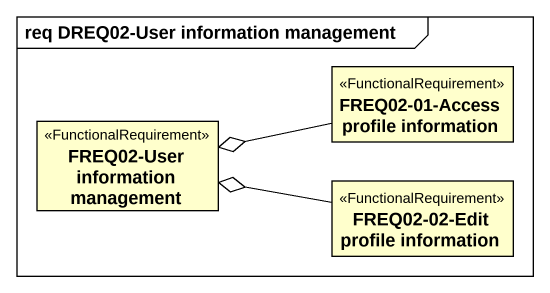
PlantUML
@startuml
mainframe req DREQ02-User information management
hide circle
hide empty members
class "FREQ02-User information management" as FREQ02_User_information <<FunctionalRequirement>>
class "FREQ02-01-Access profile information" as FREQ02_01_Access_profile <<FunctionalRequirement>>
class "FREQ02-02-Edit profile information" as FREQ02_02_Edit_profile <<FunctionalRequirement>>
FREQ02_01_Access_profile -left-o FREQ02_User_information
FREQ02_02_Edit_profile -left-o FREQ02_User_information
@enduml
